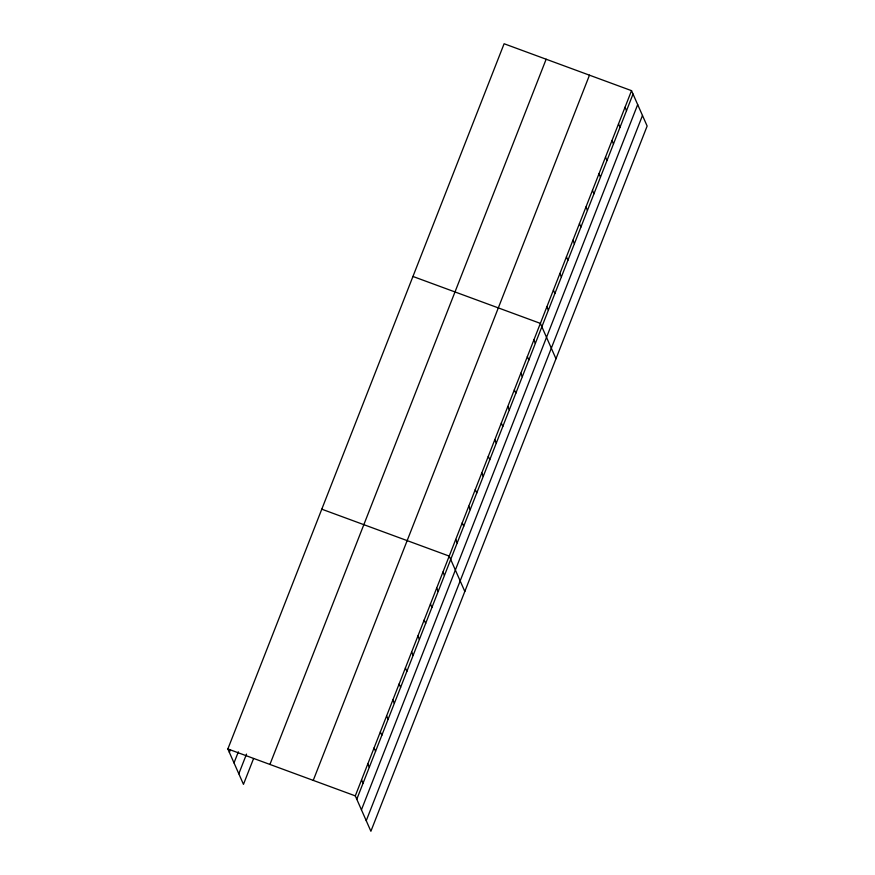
<?xml version="1.0" encoding="UTF-8"?>
<svg xmlns="http://www.w3.org/2000/svg" width="875" height="875" viewBox="0 0 875 875"><rect width="100%" height="100%" fill="white"/><g stroke="black" fill="none" stroke-linecap="round" stroke-linejoin="round"><path stroke-width="1.31" d="M253.586 758.527L243.469 784.339L227.861 748.956L504.109 43.75L631.531 90.661L647.139 126.044L370.891 831.25L355.294 795.867L631.531 90.661M229.359 752.347L230.322 749.886M234.008 762.902L238.35 751.844M238.809 773.784L246.52 754.108M269.916 764.444L546.153 59.227M313.239 780.391L589.477 75.173M356.781 799.258L633.03 94.041M361.441 809.812L637.689 104.606M366.242 820.695L642.48 115.478M412.945 276.467L540.367 323.378L555.975 358.761M321.781 509.184L449.214 556.095L464.822 591.478M227.861 748.956L355.294 795.867M625.023 107.275L626.511 110.666M618.505 123.9L620.003 127.291M611.997 140.525L613.495 143.916M605.489 157.15L606.977 160.541M598.97 173.775L600.469 177.155M592.462 190.389L593.961 193.78M585.955 207.014L587.442 210.405M579.436 223.639L580.934 227.03M572.928 240.264L574.427 243.655M566.42 256.889L567.908 260.269M559.902 273.503L561.4 276.894M553.394 290.128L554.892 293.519M546.886 306.753L548.373 310.144M533.859 340.003L535.358 343.383M527.352 356.617L528.839 360.008M520.833 373.242L522.331 376.633M514.325 389.867L515.823 393.258M507.817 406.492L509.305 409.883M501.309 423.117L502.797 426.497M494.791 439.731L496.289 443.122M488.283 456.356L489.77 459.747M481.775 472.981L483.262 476.372M475.256 489.606L476.755 492.997M468.748 506.231L470.236 509.611M462.241 522.845L463.728 526.236M455.722 539.47L457.22 542.861M442.947 572.075L444.445 575.466M436.691 588.066L438.178 591.456M430.423 604.045L431.922 607.436M424.167 620.036L425.666 623.427M417.9 636.016L419.398 639.406M411.644 652.006L413.142 655.397M405.377 667.986L406.875 671.377M399.12 683.977L400.619 687.356M392.864 699.956L394.352 703.347M386.597 715.947L388.095 719.327M380.341 731.927L381.828 735.317M374.073 747.917L375.572 751.297M367.817 763.897L369.305 767.288M361.55 779.877L363.048 783.267"/></g></svg>
